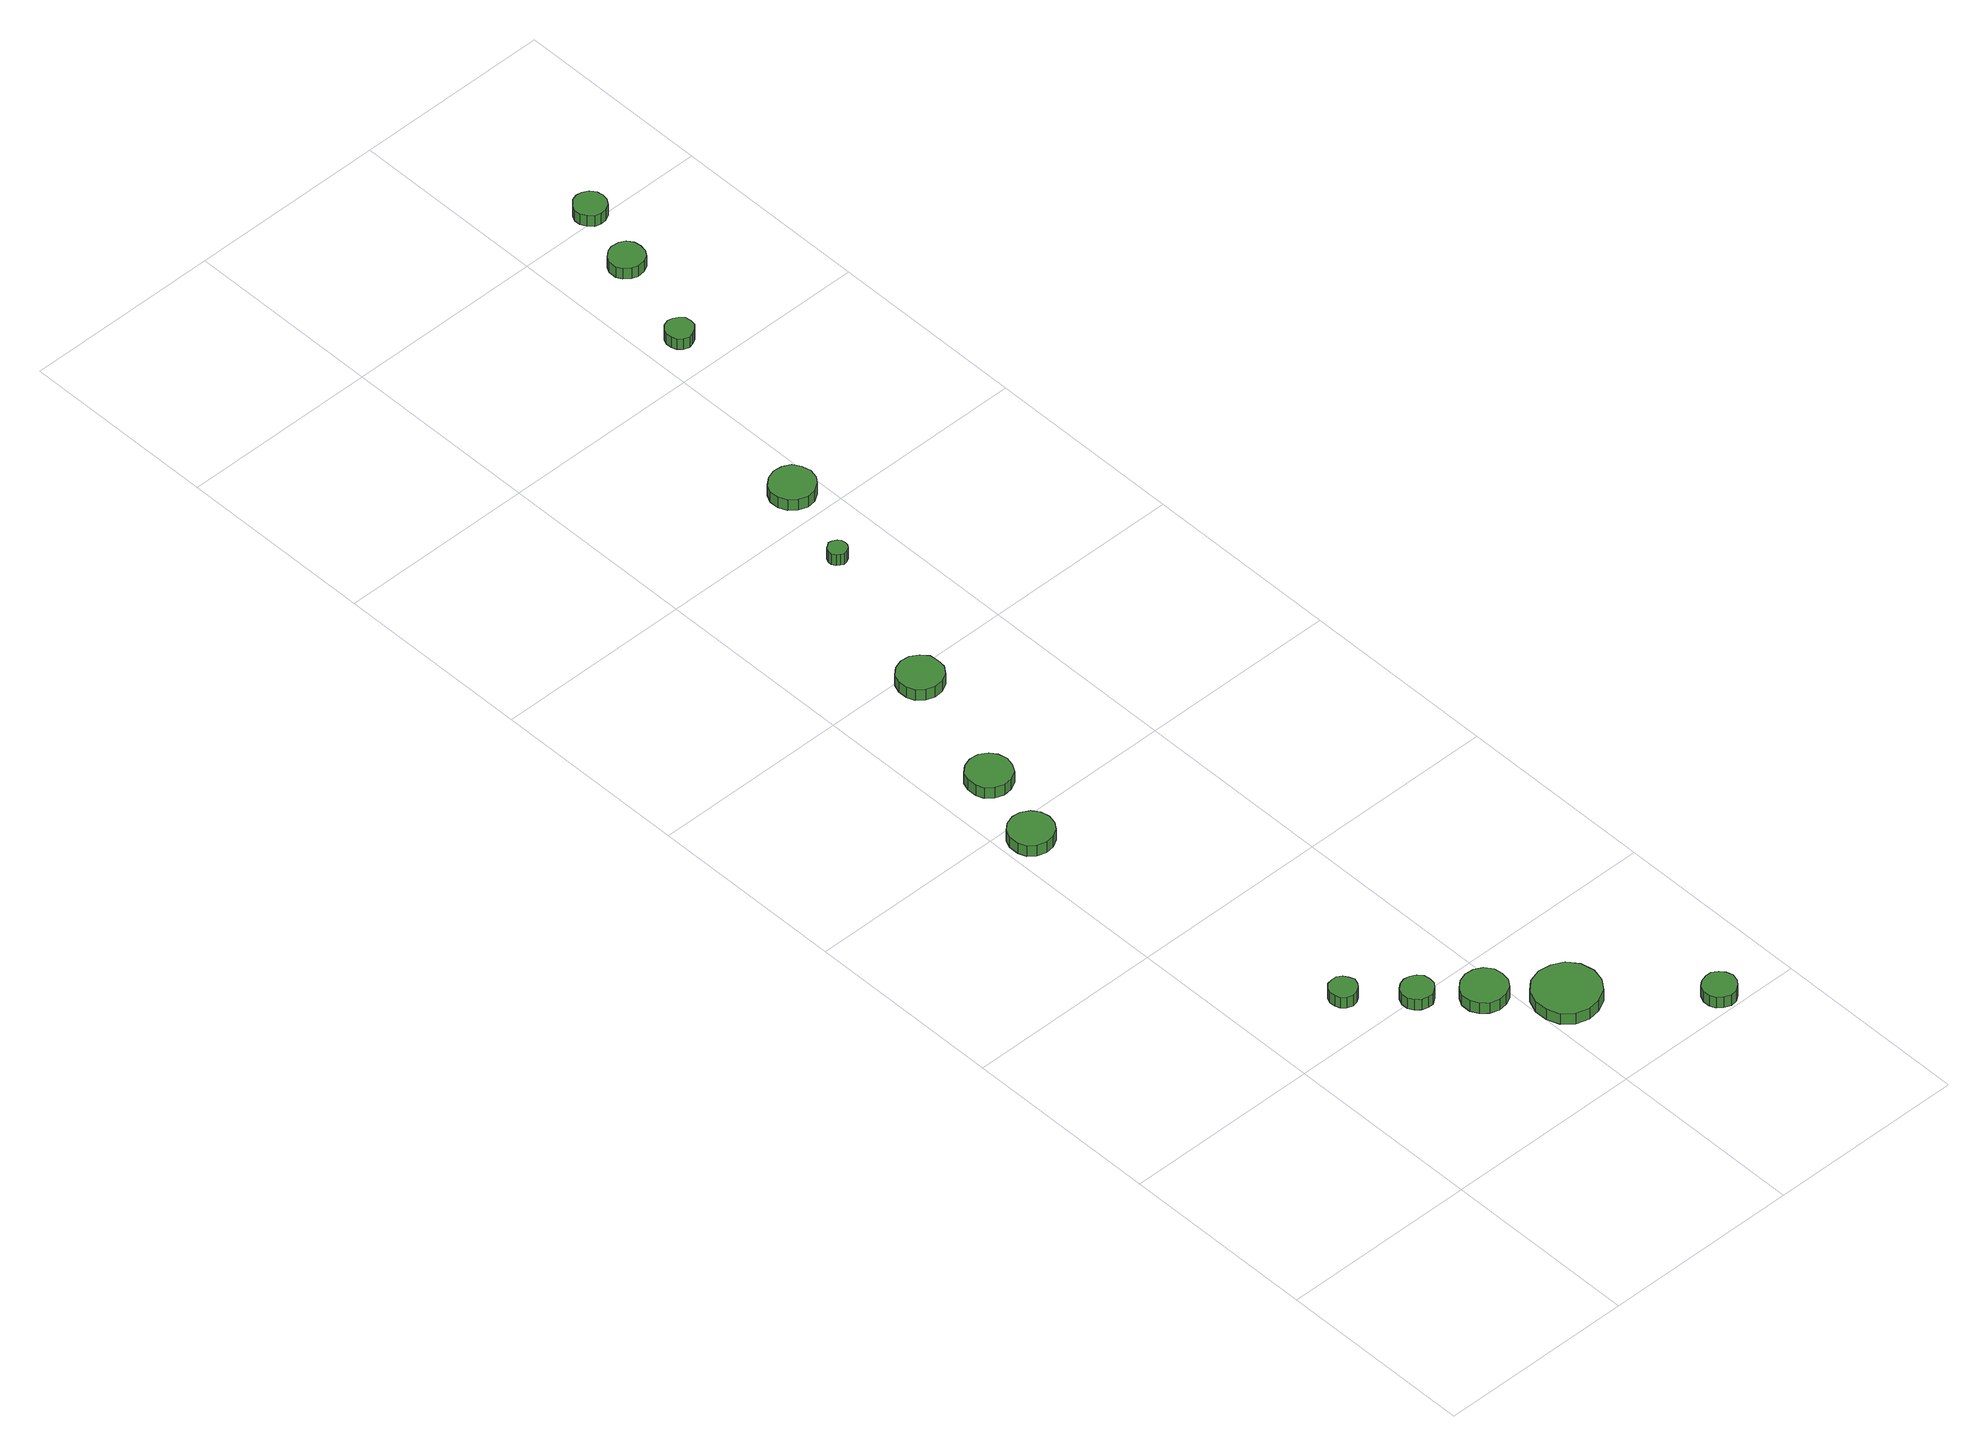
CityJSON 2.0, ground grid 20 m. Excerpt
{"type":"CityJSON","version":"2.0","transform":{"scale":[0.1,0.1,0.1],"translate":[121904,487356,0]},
"CityObjects":{
"tree1":{"type":"SolitaryVegetationObject","attributes":{"function":"something"},"geometry":[{"type":"MultiSurface","lod":"1","boundaries":[[[0,1,2,3,4,5,6,7,8,9,10,11,12,13,14]],[[15,16,17,18,19,20,21,22,23,24,25,26,27,28,29]],[[0,29,28,1]],[[1,28,27,2]],[[2,27,26,3]],[[3,26,25,4]],[[4,25,24,5]],[[5,24,23,6]],[[6,23,22,7]],[[7,22,21,8]],[[8,21,20,9]],[[9,20,19,10]],[[10,19,18,11]],[[11,18,17,12]],[[12,17,16,13]],[[13,16,15,14]],[[14,15,29,0]]]}]},
"tree2":{"type":"SolitaryVegetationObject","attributes":{"function":"something"},"geometry":[{"type":"MultiSurface","lod":"1","boundaries":[[[30,31,32,33,34,35,36,37,38,39,40,41,42,43,44]],[[45,46,47,48,49,50,51,52,53,54,55,56,57,58,59]],[[30,59,58,31]],[[31,58,57,32]],[[32,57,56,33]],[[33,56,55,34]],[[34,55,54,35]],[[35,54,53,36]],[[36,53,52,37]],[[37,52,51,38]],[[38,51,50,39]],[[39,50,49,40]],[[40,49,48,41]],[[41,48,47,42]],[[42,47,46,43]],[[43,46,45,44]],[[44,45,59,30]]]}]},
"tree3":{"type":"SolitaryVegetationObject","attributes":{"function":"something"},"geometry":[{"type":"MultiSurface","lod":"1","boundaries":[[[60,61,62,63,64,65,66,67,68,69,70,71,72,73,74]],[[75,76,77,78,79,80,81,82,83,84,85,86,87,88,89]],[[60,89,88,61]],[[61,88,87,62]],[[62,87,86,63]],[[63,86,85,64]],[[64,85,84,65]],[[65,84,83,66]],[[66,83,82,67]],[[67,82,81,68]],[[68,81,80,69]],[[69,80,79,70]],[[70,79,78,71]],[[71,78,77,72]],[[72,77,76,73]],[[73,76,75,74]],[[74,75,89,60]]]}]},
"tree4":{"type":"SolitaryVegetationObject","attributes":{"function":"something"},"geometry":[{"type":"MultiSurface","lod":"1","boundaries":[[[90,91,92,93,94,95,96,97,98,99,100,101,102,103,104]],[[105,106,107,108,109,110,111,112,113,114,115,116,117,118,119]],[[90,119,118,91]],[[91,118,117,92]],[[92,117,116,93]],[[93,116,115,94]],[[94,115,114,95]],[[95,114,113,96]],[[96,113,112,97]],[[97,112,111,98]],[[98,111,110,99]],[[99,110,109,100]],[[100,109,108,101]],[[101,108,107,102]],[[102,107,106,103]],[[103,106,105,104]],[[104,105,119,90]]]}]},
"tree5":{"type":"SolitaryVegetationObject","attributes":{"function":"something"},"geometry":[{"type":"MultiSurface","lod":"1","boundaries":[[[120,121,122,123,124,125,126,127,128,129,130,131,132,133,134]],[[135,136,137,138,139,140,141,142,143,144,145,146,147,148,149]],[[120,149,148,121]],[[121,148,147,122]],[[122,147,146,123]],[[123,146,145,124]],[[124,145,144,125]],[[125,144,143,126]],[[126,143,142,127]],[[127,142,141,128]],[[128,141,140,129]],[[129,140,139,130]],[[130,139,138,131]],[[131,138,137,132]],[[132,137,136,133]],[[133,136,135,134]],[[134,135,149,120]]]}]},
"tree6":{"type":"SolitaryVegetationObject","attributes":{"function":"something"},"geometry":[{"type":"MultiSurface","lod":"1","boundaries":[[[150,151,152,153,154,155,156,157,158,159,160,161,162,163,164]],[[165,166,167,168,169,170,171,172,173,174,175,176,177,178,179]],[[150,179,178,151]],[[151,178,177,152]],[[152,177,176,153]],[[153,176,175,154]],[[154,175,174,155]],[[155,174,173,156]],[[156,173,172,157]],[[157,172,171,158]],[[158,171,170,159]],[[159,170,169,160]],[[160,169,168,161]],[[161,168,167,162]],[[162,167,166,163]],[[163,166,165,164]],[[164,165,179,150]]]}]},
"tree7":{"type":"SolitaryVegetationObject","attributes":{"function":"something"},"geometry":[{"type":"MultiSurface","lod":"1","boundaries":[[[180,181,182,183,184,185,186,187,188,189,190,191,192,193,194]],[[195,196,197,198,199,200,201,202,203,204,205,206,207,208,209]],[[180,209,208,181]],[[181,208,207,182]],[[182,207,206,183]],[[183,206,205,184]],[[184,205,204,185]],[[185,204,203,186]],[[186,203,202,187]],[[187,202,201,188]],[[188,201,200,189]],[[189,200,199,190]],[[190,199,198,191]],[[191,198,197,192]],[[192,197,196,193]],[[193,196,195,194]],[[194,195,209,180]]]}]},
"tree8":{"type":"SolitaryVegetationObject","attributes":{"function":"something"},"geometry":[{"type":"MultiSurface","lod":"1","boundaries":[[[210,211,212,213,214,215,216,217,218,219,220,221,222,223,224]],[[225,226,227,228,229,230,231,232,233,234,235,236,237,238,239]],[[210,239,238,211]],[[211,238,237,212]],[[212,237,236,213]],[[213,236,235,214]],[[214,235,234,215]],[[215,234,233,216]],[[216,233,232,217]],[[217,232,231,218]],[[218,231,230,219]],[[219,230,229,220]],[[220,229,228,221]],[[221,228,227,222]],[[222,227,226,223]],[[223,226,225,224]],[[224,225,239,210]]]}]},
"tree9":{"type":"SolitaryVegetationObject","attributes":{"function":"something"},"geometry":[{"type":"MultiSurface","lod":"1","boundaries":[[[240,241,242,243,244,245,246,247,248,249,250,251,252,253,254]],[[255,256,257,258,259,260,261,262,263,264,265,266,267,268,269]],[[240,269,268,241]],[[241,268,267,242]],[[242,267,266,243]],[[243,266,265,244]],[[244,265,264,245]],[[245,264,263,246]],[[246,263,262,247]],[[247,262,261,248]],[[248,261,260,249]],[[249,260,259,250]],[[250,259,258,251]],[[251,258,257,252]],[[252,257,256,253]],[[253,256,255,254]],[[254,255,269,240]]]}]},
"tree10":{"type":"SolitaryVegetationObject","attributes":{"function":"something"},"geometry":[{"type":"MultiSurface","lod":"1","boundaries":[[[270,271,272,273,274,275,276,277,278,279,280,281,282,283,284]],[[285,286,287,288,289,290,291,292,293,294,295,296,297,298,299]],[[270,299,298,271]],[[271,298,297,272]],[[272,297,296,273]],[[273,296,295,274]],[[274,295,294,275]],[[275,294,293,276]],[[276,293,292,277]],[[277,292,291,278]],[[278,291,290,279]],[[279,290,289,280]],[[280,289,288,281]],[[281,288,287,282]],[[282,287,286,283]],[[283,286,285,284]],[[284,285,299,270]]]}]},
"tree11":{"type":"SolitaryVegetationObject","attributes":{"function":"something"},"geometry":[{"type":"MultiSurface","lod":"1","boundaries":[[[300,301,302,303,304,305,306,307,308,309,310,311,312,313,314]],[[315,316,317,318,319,320,321,322,323,324,325,326,327,328,329]],[[300,329,328,301]],[[301,328,327,302]],[[302,327,326,303]],[[303,326,325,304]],[[304,325,324,305]],[[305,324,323,306]],[[306,323,322,307]],[[307,322,321,308]],[[308,321,320,309]],[[309,320,319,310]],[[310,319,318,311]],[[311,318,317,312]],[[312,317,316,313]],[[313,316,315,314]],[[314,315,329,300]]]}]},
"tree12":{"type":"SolitaryVegetationObject","attributes":{"function":"something"},"geometry":[{"type":"MultiSurface","lod":"1","boundaries":[[[330,331,332,333,334,335,336,337,338,339,340,341,342,343,344]],[[345,346,347,348,349,350,351,352,353,354,355,356,357,358,359]],[[330,359,358,331]],[[331,358,357,332]],[[332,357,356,333]],[[333,356,355,334]],[[334,355,354,335]],[[335,354,353,336]],[[336,353,352,337]],[[337,352,351,338]],[[338,351,350,339]],[[339,350,349,340]],[[340,349,348,341]],[[341,348,347,342]],[[342,347,346,343]],[[343,346,345,344]],[[344,345,359,330]]]}]},
"tree13":{"type":"SolitaryVegetationObject","attributes":{"function":"something"},"geometry":[{"type":"MultiSurface","lod":"1","boundaries":[[[360,361,362,363,364,365,366,367,368,369,370,371,372,373,374]],[[375,376,377,378,379,380,381,382,383,384,385,386,387,388,389]],[[360,389,388,361]],[[361,388,387,362]],[[362,387,386,363]],[[363,386,385,364]],[[364,385,384,365]],[[365,384,383,366]],[[366,383,382,367]],[[367,382,381,368]],[[368,381,380,369]],[[369,380,379,370]],[[370,379,378,371]],[[371,378,377,372]],[[372,377,376,373]],[[373,376,375,374]],[[374,375,389,360]]]}]}
},
"vertices":[
[101,242,21],[99,247,21],[96,252,21],[91,255,21],[86,255,21],[80,254,21],[76,250,21],[74,245,21],[74,239,21],[76,234,21],[80,230,21],[86,228,21],[91,229,21],[96,232,21],[99,236,21],[99,236,8],[96,232,8],[91,229,8],[86,228,8],[80,230,8],[76,234,8],[74,239,8],[74,245,8],[76,250,8],[80,254,8],[86,255,8],[91,255,8],[96,252,8],[99,247,8],[101,242,8],
[152,199,17],[151,206,17],[147,211,17],[141,214,17],[135,215,17],[129,213,17],[124,209,17],[121,203,17],[121,196,17],[124,190,17],[129,186,17],[135,184,17],[141,184,17],[147,188,17],[151,193,17],[151,193,4],[147,188,4],[141,184,4],[135,184,4],[129,186,4],[124,190,4],[121,196,4],[121,203,4],[124,209,4],[129,213,4],[135,215,4],[141,214,4],[147,211,4],[151,206,4],[152,199,4],
[47,574,21],[45,583,21],[40,590,21],[32,595,21],[23,596,21],[14,593,21],[7,587,21],[4,579,21],[4,569,21],[7,561,21],[14,555,21],[23,552,21],[32,553,21],[40,558,21],[45,565,21],[45,565,8],[40,558,8],[32,553,8],[23,552,8],[14,555,8],[7,561,8],[4,569,8],[4,579,8],[7,587,8],[14,593,8],[23,596,8],[32,595,8],[40,590,8],[45,583,8],[47,574,8],
[201,159,19],[200,168,19],[194,176,19],[186,180,19],[177,181,19],[168,178,19],[161,172,19],[157,164,19],[157,154,19],[161,146,19],[168,140,19],[177,137,19],[186,138,19],[194,142,19],[200,150,19],[200,150,6],[194,142,6],[186,138,6],[177,137,6],[168,140,6],[161,146,6],[157,154,6],[157,164,6],[161,172,6],[168,178,6],[177,181,6],[186,180,6],[194,176,6],[200,168,6],[201,159,6],
[72,654,18],[70,663,18],[65,670,18],[57,675,18],[48,676,18],[39,673,18],[32,667,18],[29,659,18],[29,649,18],[32,641,18],[39,635,18],[48,632,18],[57,633,18],[65,637,18],[70,645,18],[70,645,5],[65,637,5],[57,633,5],[48,632,5],[39,635,5],[32,641,5],[29,649,5],[29,659,5],[32,667,5],[39,673,5],[48,676,5],[57,675,5],[65,670,5],[70,663,5],[72,654,5],
[263,107,18],[260,121,18],[252,132,18],[240,138,18],[227,140,18],[214,136,18],[204,127,18],[199,114,18],[199,101,18],[204,88,18],[214,79,18],[227,75,18],[240,77,18],[252,83,18],[260,94,18],[260,94,5],[252,83,5],[240,77,5],[227,75,5],[214,79,5],[204,88,5],[199,101,5],[199,114,5],[204,127,5],[214,136,5],[227,140,5],[240,138,5],[252,132,5],[260,121,5],[263,107,5],
[113,785,17],[112,794,17],[106,801,17],[98,806,17],[89,807,17],[80,804,17],[73,798,17],[70,790,17],[70,780,17],[73,772,17],[80,766,17],[89,763,17],[98,764,17],[106,768,17],[112,776,17],[112,776,4],[106,768,4],[98,764,4],[89,763,4],[80,766,4],[73,772,4],[70,780,4],[70,790,4],[73,798,4],[80,804,4],[89,807,4],[98,806,4],[106,801,4],[112,794,4],[113,785,4],
[348,19,17],[346,26,17],[342,31,17],[336,35,17],[330,35,17],[323,33,17],[318,29,17],[315,22,17],[315,15,17],[318,9,17],[323,5,17],[330,2,17],[336,3,17],[342,7,17],[346,12,17],[346,12,4],[342,7,4],[336,3,4],[330,2,4],[323,5,4],[318,9,4],[315,15,4],[315,22,4],[318,29,4],[323,33,4],[330,35,4],[336,35,4],[342,31,4],[346,26,4],[348,19,4],
[155,947,18],[154,951,18],[152,954,18],[148,956,18],[144,957,18],[141,955,18],[138,953,18],[136,949,18],[136,945,18],[138,941,18],[141,939,18],[144,937,18],[148,938,18],[152,940,18],[154,943,18],[154,943,5],[152,940,5],[148,938,5],[144,937,5],[141,939,5],[138,941,5],[136,945,5],[136,949,5],[138,953,5],[141,955,5],[144,957,5],[148,956,5],[152,954,5],[154,951,5],[155,947,5],
[192,1030,22],[190,1039,22],[185,1047,22],[177,1051,22],[168,1052,22],[159,1049,22],[152,1043,22],[148,1035,22],[148,1026,22],[152,1017,22],[159,1011,22],[168,1008,22],[177,1009,22],[185,1014,22],[190,1021,22],[190,1021,9],[185,1014,9],[177,1009,9],[168,1008,9],[159,1011,9],[152,1017,9],[148,1026,9],[148,1035,9],[152,1043,9],[159,1049,9],[168,1052,9],[177,1051,9],[185,1047,9],[190,1039,9],[192,1030,9],
[245,1238,22],[244,1244,22],[240,1248,22],[235,1251,22],[230,1252,22],[224,1250,22],[220,1246,22],[218,1241,22],[218,1235,22],[220,1230,22],[224,1226,22],[230,1224,22],[235,1225,22],[240,1228,22],[244,1232,22],[244,1232,9],[240,1228,9],[235,1225,9],[230,1224,9],[224,1226,9],[220,1230,9],[218,1235,9],[218,1241,9],[220,1246,9],[224,1250,9],[230,1252,9],[235,1251,9],[240,1248,9],[244,1244,9],[245,1238,9],
[280,1339,18],[279,1346,18],[275,1352,18],[269,1355,18],[261,1356,18],[255,1354,18],[249,1349,18],[246,1343,18],[246,1335,18],[249,1329,18],[255,1324,18],[261,1322,18],[269,1323,18],[275,1326,18],[279,1332,18],[279,1332,5],[275,1326,5],[269,1323,5],[261,1322,5],[255,1324,5],[249,1329,5],[246,1335,5],[246,1343,5],[249,1349,5],[255,1354,5],[261,1356,5],[269,1355,5],[275,1352,5],[279,1346,5],[280,1339,5],
[301,1409,16],[300,1415,16],[296,1421,16],[290,1424,16],[284,1425,16],[278,1423,16],[273,1418,16],[270,1412,16],[270,1406,16],[273,1400,16],[278,1395,16],[284,1393,16],[290,1394,16],[296,1397,16],[300,1403,16],[300,1403,3],[296,1397,3],[290,1394,3],[284,1393,3],[278,1395,3],[273,1400,3],[270,1406,3],[270,1412,3],[273,1418,3],[278,1423,3],[284,1425,3],[290,1424,3],[296,1421,3],[300,1415,3],[301,1409,3]
]}
